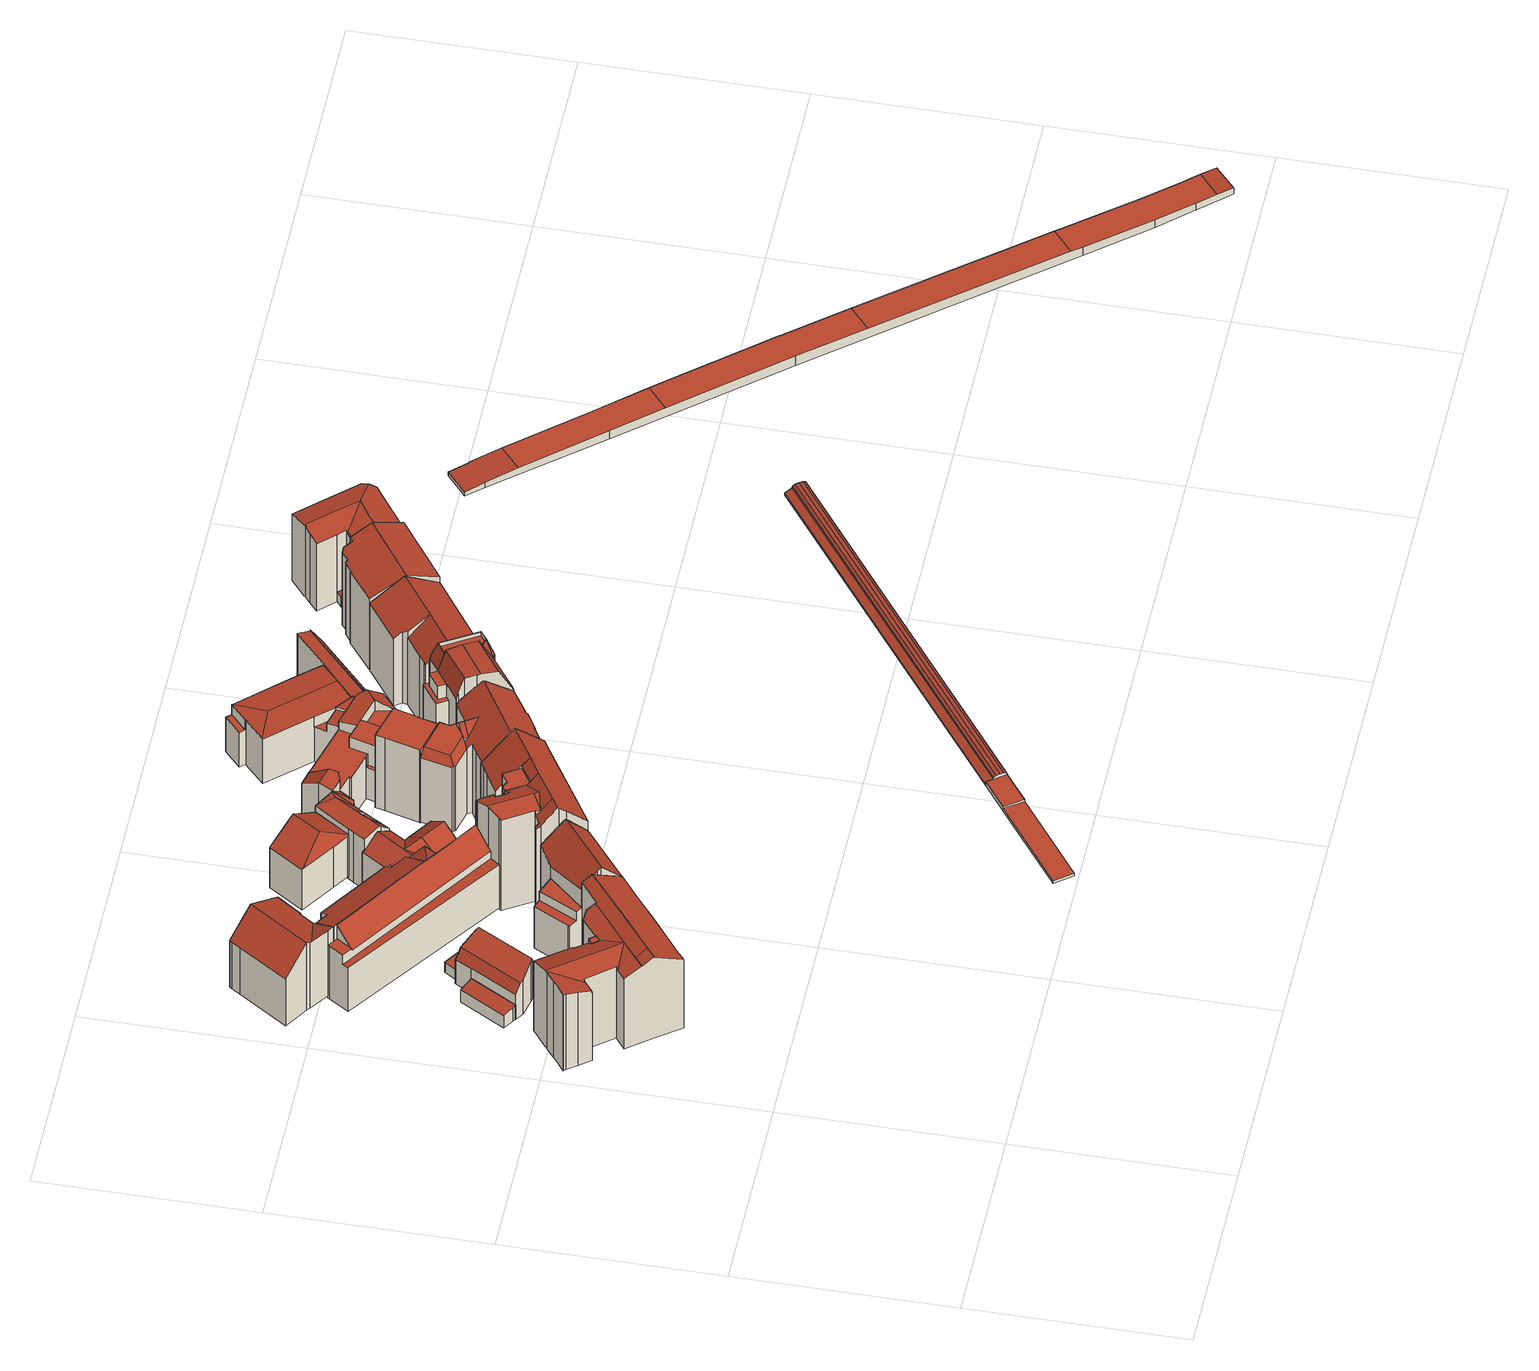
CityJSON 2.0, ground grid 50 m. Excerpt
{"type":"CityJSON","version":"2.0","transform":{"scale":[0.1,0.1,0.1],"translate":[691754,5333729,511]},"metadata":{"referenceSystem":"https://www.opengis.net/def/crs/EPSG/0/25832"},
"CityObjects":{
"building1":{"type":"Building","attributes":{"Gemeindeschluessel":"09162000","HoeheDach":"539.090","HoeheGrund":"514.840","Methode":"2000","NiedrigsteTraufeDesGebaeudes":"535.159","Geometrietyp2DReferenz":"3000","function":"31001_1000","roofType":"2100","measuredHeight":24.25,"storeysAboveGround":5},"geometry":[{"type":"MultiSurface","lod":"2","boundaries":[[[0,1,2,3,4,5,6]],[[7,8,9,10,11,12,13,14,15,16,17,18]],[[19,20,21,22,23,24,25,26,27,28]],[[29,30,31,32,33,34]],[[35,36,37,38,39,20,19,40,41,42,43]],[[44,45,46,47,30,29,34,48,49,50,51,52,23,22,21]],[[53,54,55,56]],[[57,58,53,56,38,37,59]],[[60,61,62,7,18,63,64,65,66,67]],[[54,68,39,55]],[[2,69,70,71,72,3]],[[66,73,74,75,76,77,78,67]],[[79,48,34,33]],[[80,0,6,81,82,83,47,46]],[[84,85,86,51,50,49]],[[62,87,88,89,90,11,10,9,8,7]],[[18,17,16,15,14,91,92,93,94,63]],[[76,75,95,96]],[[59,37,36,97]],[[97,36,35,98]],[[99,40,19,28]],[[91,14,13,100,101,71,70]],[[43,42,41,40,99,102,103,104]],[[84,49,48,79]],[[30,47,83,82,105,106,107,31]],[[63,94,108,64]],[[55,39,38,56]],[[52,51,86,109,24,23]],[[89,88,87,62,61,60,67,78,77,76,96,110,58,57,59,97,98,104,103,102,99,28,27,26,25,24,109,86,85,84,79,33,32,31,107,106,105,111,5,4,3,72,71,101,100,112,90]],[[100,13,12,112]],[[98,35,43,104]],[[64,108,113,114,1,0,80,46,115,65]],[[65,115,46,74,73,66]],[[68,95,75,74,46,45,44,21,20,39]],[[111,81,6,5]],[[94,93,92,91,70,69,2,1,114,113,108]],[[112,12,11,90]],[[58,110,96,95,68,54,53]],[[105,82,81,111]]],"semantics":{"surfaces":[{"type":"WallSurface"},{"type":"RoofSurface"},{"type":"GroundSurface"}],"values":[0,1,0,0,1,1,1,0,0,0,0,0,0,1,0,0,0,0,0,0,0,0,0,0,0,1,0,0,2,0,0,0,1,1,0,1,0,0,0]}}]},
"building2":{"type":"Building","attributes":{"Gemeindeschluessel":"09162000","HoeheDach":"536.092","HoeheGrund":"515.206","Methode":"2000","NiedrigsteTraufeDesGebaeudes":"536.092","Geometrietyp2DReferenz":"3000","function":"51009_1610","roofType":"1000","measuredHeight":20.89},"geometry":[{"type":"MultiSurface","lod":"2","boundaries":[[[116,117,118,119]],[[120,116,119,121]],[[122,118,117,123]],[[121,122,123,120]],[[119,118,122,121]],[[120,123,117,116]]],"semantics":{"surfaces":[{"type":"WallSurface"},{"type":"GroundSurface"},{"type":"RoofSurface"}],"values":[0,1,2,0,0,0]}}]},
"building3":{"type":"Building","attributes":{"Gemeindeschluessel":"09162000","HoeheDach":"519.572","HoeheGrund":"515.280","Methode":"1000","NiedrigsteTraufeDesGebaeudes":"518.824","Geometrietyp2DReferenz":"3000","function":"31001_2000","roofType":"2100","measuredHeight":4.29},"geometry":[{"type":"MultiSurface","lod":"2","boundaries":[[[124,125,126,127,128,129]],[[130,131,129,128,127,132,133,134,135]],[[136,135,134,137]],[[138,132,127,126]],[[125,124,139,140,136,137,141,138,126]],[[139,131,130,140]],[[133,132,138,141,137,134]],[[124,129,131,139]],[[140,130,135,136]]],"semantics":{"surfaces":[{"type":"WallSurface"},{"type":"RoofSurface"},{"type":"GroundSurface"}],"values":[0,1,0,0,2,0,0,0,0]}}]},
"building4":{"type":"Building","attributes":{"Gemeindeschluessel":"09162000","HoeheDach":"527.230","HoeheGrund":"515.180","Methode":"2000","NiedrigsteTraufeDesGebaeudes":"522.482","Geometrietyp2DReferenz":"3000","function":"31001_9998","roofType":"2100","measuredHeight":12.05,"storeysAboveGround":2},"geometry":[{"type":"MultiSurface","lod":"2","boundaries":[[[142,143,144,145,146,147]],[[144,148,149,150,151,152,145]],[[153,151,150,154]],[[155,149,148,156]],[[147,146,157,158]],[[155,156,143,142,147,158,159,160,161,153,154]],[[151,153,161,160,162,152]],[[159,163,162,160]],[[145,152,162,163,157,146]],[[158,157,163,159]],[[156,148,144,143]],[[154,150,149,155]]],"semantics":{"surfaces":[{"type":"WallSurface"},{"type":"RoofSurface"},{"type":"GroundSurface"}],"values":[0,1,0,0,0,2,0,0,1,0,0,0]}}]},
"building5":{"type":"Building","attributes":{"Gemeindeschluessel":"09162000","HoeheDach":"535.200","HoeheGrund":"515.232","Methode":"2000","NiedrigsteTraufeDesGebaeudes":"528.974","Geometrietyp2DReferenz":"3000","function":"31001_1000","roofType":"3100","measuredHeight":19.97,"storeysAboveGround":4},"geometry":[{"type":"MultiSurface","lod":"2","boundaries":[[[164,165,166,167]],[[167,166,168,169]],[[170,171,172,173]],[[170,173,174,175,176,177,178,179,180,181,164,167,169,182]],[[169,168,183,182]],[[184,172,171,185,186]],[[175,187,188,176]],[[179,189,190,180]],[[175,174,184,186,187]],[[178,191,189,179]],[[181,192,165,164]],[[177,193,191,178]],[[185,171,170,182,183]],[[185,183,168,166,165,192,194,188,187,186]],[[176,188,193,177]],[[194,190,189,191,193,188]],[[173,172,184,174]],[[181,180,190,194,192]]],"semantics":{"surfaces":[{"type":"WallSurface"},{"type":"GroundSurface"},{"type":"RoofSurface"}],"values":[0,0,0,1,0,2,0,0,0,0,0,0,0,2,0,2,0,0]}}]},
"building6":{"type":"Building","attributes":{"Gemeindeschluessel":"09162000","HoeheDach":"518.355","HoeheGrund":"515.350","Methode":"2000","NiedrigsteTraufeDesGebaeudes":"516.986","Geometrietyp2DReferenz":"3000","function":"51009_1610","roofType":"1000","measuredHeight":3},"geometry":[{"type":"MultiSurface","lod":"2","boundaries":[[[195,196,197,198]],[[199,200,201,202]],[[203,204,205,206,207,208,209,210,211]],[[198,197,212,200,199]],[[196,206,205,204,197]],[[195,198,199,202,210,209,208,207]],[[204,203,212,197]],[[195,207,206,196]],[[200,212,203,211,201]],[[202,201,211,210]]],"semantics":{"surfaces":[{"type":"WallSurface"},{"type":"RoofSurface"},{"type":"GroundSurface"}],"values":[0,0,0,0,1,2,0,0,1,0]}}]},
"building7":{"type":"Building","attributes":{"Gemeindeschluessel":"09162000","HoeheDach":"530.110","HoeheGrund":"515.130","Methode":"2000","NiedrigsteTraufeDesGebaeudes":"527.507","Geometrietyp2DReferenz":"3000","function":"31001_1000","roofType":"1000","measuredHeight":14.98,"storeysAboveGround":5},"geometry":[{"type":"MultiSurface","lod":"2","boundaries":[[[213,214,215,216,217,218,219]],[[220,221,222,223,218,217,216]],[[224,213,219,225,226]],[[221,220,227,228,224,226,222]],[[227,215,214,228]],[[222,226,225,223]],[[224,228,214,213]],[[216,215,227,220]],[[223,225,219,218]]],"semantics":{"surfaces":[{"type":"WallSurface"},{"type":"GroundSurface"},{"type":"RoofSurface"}],"values":[0,1,2,0,2,0,0,0,0]}}]},
"building8":{"type":"Building","attributes":{"Gemeindeschluessel":"09162000","HoeheDach":"534.582","HoeheGrund":"514.705","Methode":"2000","NiedrigsteTraufeDesGebaeudes":"527.589","Geometrietyp2DReferenz":"3000","function":"31001_1000","roofType":"2100","measuredHeight":19.88,"storeysAboveGround":5},"geometry":[{"type":"MultiSurface","lod":"2","boundaries":[[[229,230,231,232]],[[229,233,234,235,236,230]],[[232,231,237,238]],[[239,240,241,242,243,244]],[[245,246,247,248,233,229,232,238,249,250,251]],[[252,240,239,253]],[[254,243,242]],[[252,253,246,245]],[[247,246,253,239,244,255]],[[241,256,257,258,237,231,230,236,254,242]],[[247,255,259,248]],[[248,259,234,233]],[[250,257,256,251]],[[249,258,257,250]],[[240,252,245,251,256,241]],[[238,237,258,249]],[[243,254,235,234,259,255,244]],[[254,236,235]]],"semantics":{"surfaces":[{"type":"WallSurface"},{"type":"GroundSurface"},{"type":"RoofSurface"}],"values":[0,0,0,0,1,2,0,0,0,2,0,0,0,0,0,0,2,0]}}]},
"building9":{"type":"Building","attributes":{"Gemeindeschluessel":"09162000","HoeheDach":"534.627","HoeheGrund":"515.340","Methode":"2000","NiedrigsteTraufeDesGebaeudes":"531.401","Geometrietyp2DReferenz":"3000","function":"31001_1000","roofType":"2100","measuredHeight":19.29,"storeysAboveGround":5},"geometry":[{"type":"MultiSurface","lod":"2","boundaries":[[[260,261,262,263]],[[264,265,266,267]],[[263,262,230,268]],[[268,230,269,270]],[[271,272,273,274]],[[267,266,272,271]],[[230,262,261,275,273,272,266,265,269]],[[276,275,261,260]],[[270,264,267,271,274,276,260,263,268]],[[274,273,275,276]],[[270,269,265,264]]],"semantics":{"surfaces":[{"type":"WallSurface"},{"type":"RoofSurface"},{"type":"GroundSurface"}],"values":[0,0,0,0,0,0,1,0,2,0,0]}}]},
"building10":{"type":"Building","attributes":{"Gemeindeschluessel":"09162000","HoeheDach":"540.060","HoeheGrund":"515.076","Methode":"2000","NiedrigsteTraufeDesGebaeudes":"533.504","Geometrietyp2DReferenz":"3000","function":"31001_1000","roofType":"3100","measuredHeight":24.98,"storeysAboveGround":7},"geometry":[{"type":"MultiSurface","lod":"2","boundaries":[[[216,277,278,279]],[[216,220,280,277]],[[220,281,282,280]],[[283,284,282,281]],[[283,285,286,287,284]],[[288,279,278,289]],[[290,291,292,293]],[[283,281,220,216,279,288,290,293,285]],[[293,292,286,285]],[[282,284,287,294,289,278,277,280]],[[286,292,291,294,287]],[[290,288,289,294,291]]],"semantics":{"surfaces":[{"type":"WallSurface"},{"type":"GroundSurface"},{"type":"RoofSurface"}],"values":[0,0,0,0,0,0,0,1,0,2,2,0]}}]},
"building11":{"type":"Building","attributes":{"Gemeindeschluessel":"09162000","HoeheDach":"534.555","HoeheGrund":"514.461","Methode":"2000","NiedrigsteTraufeDesGebaeudes":"525.404","Geometrietyp2DReferenz":"3000","function":"31001_1000","roofType":"3100","measuredHeight":20.09,"storeysAboveGround":3},"geometry":[{"type":"MultiSurface","lod":"2","boundaries":[[[295,296,297,298]],[[299,300,301,302,296]],[[303,304,305,306]],[[307,308,309,310,311,312]],[[306,305,313,314]],[[315,316,317,318]],[[319,320,321,322]],[[323,301,300,324]],[[325,326,327,298,297,328]],[[329,322,321,310,309]],[[319,330,331,332,320]],[[319,322,329,326,325,323,324,333,334,315,318,335,336,337,338,303,306,314,339,330]],[[321,320,332,311,310]],[[318,317,340,335]],[[336,341,342,337]],[[337,342,343,338]],[[333,324,300,299,344,345]],[[311,346,347,312]],[[334,348,316,315]],[[313,349,339,314]],[[332,331,346,311]],[[335,340,341,336]],[[333,345,348,334]],[[350,308,307]],[[351,343,342,341,340,317,316,348,345,344,352]],[[299,296,295,352,344]],[[328,297,296,302]],[[323,325,328,302,301]],[[303,338,343,351,304]],[[313,305,304,351,352,295,298,327,350,307,312,347,349]],[[326,329,309,308,350,327]],[[330,339,349,347,346,331]]],"semantics":{"surfaces":[{"type":"WallSurface"},{"type":"RoofSurface"},{"type":"GroundSurface"}],"values":[0,1,0,1,0,0,0,0,0,0,0,2,1,0,0,0,0,1,0,0,1,0,0,0,1,0,1,0,0,1,0,0]}}]},
"building12":{"type":"Building","attributes":{"Gemeindeschluessel":"09162000","HoeheDach":"532.130","HoeheGrund":"515.283","Methode":"2000","NiedrigsteTraufeDesGebaeudes":"527.230","Geometrietyp2DReferenz":"3000","function":"31001_1000","roofType":"3200","measuredHeight":16.85,"storeysAboveGround":4},"geometry":[{"type":"MultiSurface","lod":"2","boundaries":[[[353,354,355,356,357]],[[358,359,360,361]],[[356,362,363,364,365,357]],[[366,367,364,363,368]],[[358,361,354,353,369,367,366]],[[355,360,359,370,362,356]],[[353,357,365,369]],[[370,368,363,362]],[[358,366,368,370,359]],[[361,360,355,354]],[[369,365,364,367]]],"semantics":{"surfaces":[{"type":"WallSurface"},{"type":"RoofSurface"},{"type":"GroundSurface"}],"values":[0,0,1,0,2,1,0,1,0,0,0]}}]},
"building13":{"type":"Building","attributes":{"Gemeindeschluessel":"09162000","HoeheDach":"544.130","HoeheGrund":"514.400","Methode":"1000","NiedrigsteTraufeDesGebaeudes":"536.446","Geometrietyp2DReferenz":"3000","function":"31001_1000","roofType":"3100","measuredHeight":29.73,"storeysAboveGround":7},"geometry":[{"type":"MultiSurface","lod":"2","boundaries":[[[371,372,373,374,375]],[[376,377,378,379,380,381,382,372,371,383,384,385,386,387,388,389,390,391,392,393,394,395,396,397,398,399,400,401,402,403,404,405,406,407,408]],[[409,410,411,412,413,414,415,416,417,418,419]],[[404,410,409,405]],[[420,421,422,423]],[[388,424,425,389]],[[413,426,427,428]],[[389,425,429,390]],[[384,430,431,385]],[[380,432,433,381]],[[414,423,422,434,435,415]],[[394,436,437,395]],[[438,439,426]],[[378,440,441,379]],[[398,442,443,399]],[[406,419,418,407]],[[383,444,430,384]],[[445,446,428,427]],[[447,391,390,429,421,420]],[[395,437,448,396]],[[399,443,449,400]],[[371,375,444,383]],[[386,450,451,387]],[[380,379,441,452,453,432]],[[385,431,450,386]],[[400,449,454,401]],[[414,446,445,423]],[[393,455,436,394]],[[397,396,448,439,438,456]],[[377,457,440,378]],[[403,402,458,412,411]],[[435,452,441,440,457,459,416,415]],[[381,433,460,382]],[[376,459,457,377]],[[407,418,417,408]],[[420,423,445,427,426,439,448,437,436,455,461,447]],[[397,456,442,398]],[[413,412,458,454,449,443,442,456,438,426]],[[401,454,458,402]],[[382,460,373,372]],[[405,409,419,406]],[[462,434,422,421,429,425,424,451,450,431,430,444,375,374]],[[432,453,435,462,374,373,460,433]],[[403,411,410,404]],[[414,413,428,446]],[[434,462,435]],[[376,408,417,416,459]],[[435,453,452]],[[392,461,455,393]],[[387,451,424,388]],[[391,447,461,392]]],"semantics":{"surfaces":[{"type":"WallSurface"},{"type":"GroundSurface"},{"type":"RoofSurface"}],"values":[0,1,2,0,0,0,0,0,0,0,2,0,0,0,0,0,0,0,0,0,0,0,0,0,0,0,0,0,0,0,0,2,0,0,0,2,0,2,0,0,0,2,2,0,2,2,0,0,0,0,0]}}]},
"building14":{"type":"Building","attributes":{"Gemeindeschluessel":"09162000","HoeheDach":"535.800","HoeheGrund":"514.748","Methode":"2000","NiedrigsteTraufeDesGebaeudes":"533.868","Geometrietyp2DReferenz":"3000","function":"31001_9998","roofType":"1000","measuredHeight":21.05,"storeysAboveGround":5},"geometry":[{"type":"MultiSurface","lod":"2","boundaries":[[[463,464,465,466]],[[467,468,464,463]],[[469,470,471,472]],[[473,474,475,476,477,478,469,472,467,463,466]],[[475,479,480,476]],[[481,477,476,480]],[[482,474,473,483]],[[482,483,484,485,479]],[[481,480,479,485,486,487]],[[477,481,487,478]],[[475,474,482,479]],[[469,478,487,486,470]],[[473,466,465,484,483]],[[472,471,468,467]],[[484,465,464,468,471,470,486,485]]],"semantics":{"surfaces":[{"type":"WallSurface"},{"type":"GroundSurface"},{"type":"RoofSurface"}],"values":[0,0,0,1,0,0,0,2,2,0,0,0,0,0,2]}}]},
"building15":{"type":"Building","attributes":{"Gemeindeschluessel":"09162000","HoeheDach":"540.860","HoeheGrund":"514.676","Methode":"2000","NiedrigsteTraufeDesGebaeudes":"534.034","Geometrietyp2DReferenz":"3000","function":"31001_9998","roofType":"3100","measuredHeight":26.18,"storeysAboveGround":6},"geometry":[{"type":"MultiSurface","lod":"2","boundaries":[[[488,489,490,491]],[[492,493,494,495]],[[496,497,498,499]],[[489,500,501,502,492,495,503,504,505,506,507,508,509,510,511,496,499,512,513,514,515,516,517,518,490]],[[488,491,519,520,521,522,494,493,523,524]],[[525,526,527,528,529]],[[530,528,527,531,532]],[[503,495,494,522,533]],[[514,534,535,515]],[[521,535,534,536,537,498,497,538,539,525,529,530,540,541,542,543,533,522]],[[504,543,542,505]],[[517,520,519,518]],[[524,501,500,489,488]],[[499,498,537,512]],[[513,536,534,514]],[[507,506,541,540,532,531]],[[510,509,539,538]],[[525,539,509,508,526]],[[530,532,540]],[[505,542,541,506]],[[503,533,543,504]],[[520,517,516,515,535,521]],[[529,528,530]],[[538,497,496,511,510]],[[512,537,536,513]],[[501,524,523,502]],[[493,492,502,523]],[[508,507,531,527,526]],[[518,519,491,490]]],"semantics":{"surfaces":[{"type":"WallSurface"},{"type":"GroundSurface"},{"type":"RoofSurface"}],"values":[0,0,0,1,2,2,2,0,0,2,0,0,0,0,0,0,0,0,0,0,0,0,2,0,0,0,0,0,0]}}]},
"building16":{"type":"Building","attributes":{"Gemeindeschluessel":"09162000","HoeheDach":"543.000","HoeheGrund":"514.370","Methode":"1000","NiedrigsteTraufeDesGebaeudes":"517.549","Geometrietyp2DReferenz":"3000","function":"31001_1000","roofType":"1000","measuredHeight":28.63,"storeysAboveGround":8},"geometry":[{"type":"MultiSurface","lod":"2","boundaries":[[[544,545,546,547,548,549,550]],[[551,552,553,554,555,556,557]],[[547,546,558,559]],[[560,561,562,563,564,565,566,567,568,569,570]],[[571,572,573,574,575,576]],[[577,578,579,580]],[[581,582,583,584,585,586,587]],[[588,589,590,591,592,593,594]],[[595,596,597,598]],[[599,600,601,602,603,604]],[[605,606,560,570,553,552,607]],[[608,609,610,611]],[[612,613,579,614,615,616,617]],[[618,619,596,595]],[[620,621,622,623]],[[624,625,626,627]],[[628,629,630]],[[631,578,577]],[[571,632,633,634,572]],[[546,635,636,558]],[[637,638,639,640,641,642,643]],[[644,645,646,647]],[[648,550,649,650]],[[576,575,651,652,653,654]],[[594,593,655,656]],[[657,658,659,660,661,662,663]],[[664,665,587,586,666,667,668,669]],[[670,671,672,580,579,613,612]],[[673,674,675,676]],[[646,677,678,562,679,647]],[[680,681,625,624]],[[682,683,681,680]],[[684,685,686,687]],[[631,581,587,665,664,578]],[[688,689,690,691,607,552,551]],[[548,547,559,692,693,694,695,696,697]],[[628,698,699,700,629]],[[701,697,696,702]],[[703,704,705,706]],[[707,592,708,709]],[[710,711,712,713]],[[714,715,716,717]],[[564,615,614,565]],[[718,632,571,576,708]],[[688,551,557,719]],[[566,720,721,722,723,724,567]],[[559,558,636,692]],[[725,726,601,600]],[[652,727,728,729,730,731,732,733,653]],[[706,705,609,608]],[[734,735,704,703]],[[716,715,642,641,736,737,738,646,645,739,740,741]],[[742,743,744,745,746,747,748,749,750,751,752]],[[660,753,754,755,756,757,758,759,699,698,628,760,761,661]],[[718,708,762]],[[579,578,664,669,763,764,765,721,720,614]],[[709,708,576,766]],[[767,765,764,768]],[[769,591,590,770]],[[771,772,699,759]],[[773,597,596,619,774,757,756,755]],[[633,632,718,775]],[[774,776,758,757]],[[777,741,740,778]],[[695,694,779,780,733,732,781]],[[699,744,743,700]],[[782,739,645,644]],[[676,675,783,784]],[[549,548,697,701]],[[785,773,755,754]],[[630,629,786,787]],[[788,789,790,791]],[[771,776,774,619,618,792,793,794,795,772]],[[791,790,796,797]],[[798,654,799,800]],[[801,631,672,671]],[[738,737,736,802,670,612,617,803,677,646]],[[626,625,681,683,804,805,806,635,546,545,544]],[[663,662,726,725]],[[569,568,567,807,555,554]],[[650,649,639,638]],[[808,809,789,788]],[[639,649,550,549,701,702,781,732,731,810,811,583,582,801,671,670,802,640],[783,675,674,812,813,814,796,790,789,809,815,610,609,705,704,735]],[[816,561,560,606]],[[634,633,775,817,769,770,818,819,820,710,713,821,682,680,624,627,648,650,638,637,643,714,717,777,778,782,644,647,679,816,606,605,607,691,690,794,793,792,618,595,598,822,658,657,663,725,600,599,604,823,684,687,824,751,750,749,748,747,825,826,620,623,724,723,722,767,768,827,668,667,666,586,585,584,828,829,730,729,728,727,830,831],[791,797,832,833,834,673,676,784,734,703,706,608,611,835,808,788]],[[702,696,695,781]],[[746,719,557,556,621,620,826,825,747]],[[712,711,656,655,805,804]],[[823,836,685,684]],[[643,642,715,714]],[[837,563,562,678]],[[803,837,678,677]],[[582,581,631,801]],[[784,783,735,734]],[[574,573,831]],[[785,659,658,822,598,597,773]],[[631,577,580,672]],[[722,721,765,767]],[[827,763,669,668]],[[817,775,718,762,591,769]],[[787,786,838,839]],[[727,652,651,830]],[[772,795,745,744,699]],[[840,841,707,709,766,798,800]],[[832,814,813,833]],[[602,786,629,700,742,752,842,686,685,836,603]],[[584,583,811,828]],[[611,610,815,835]],[[700,743,742]],[[604,603,836,823]],[[807,567,724,623,622]],[[770,590,589,818]],[[821,713,712,804,683,682]],[[575,574,831,830,651]],[[829,810,731,730]],[[820,819,818,588,594,656,711,710]],[[601,726,662,661,761,838,786,602]],[[828,811,810,829]],[[589,588,818]],[[831,573,572,634]],[[776,771,759,758]],[[627,626,544,550,648]],[[687,686,842,824]],[[690,689,795,794]],[[569,554,553,570]],[[797,796,814,832]],[[833,813,812,834]],[[839,761,760,628,630,787]],[[799,654,653,733,780,779]],[[679,562,561,816]],[[617,616,615,564,563,837,803]],[[835,815,809,808]],[[834,812,674,673]],[[591,762,708,592]],[[795,689,688,719,746,745]],[[692,636,635,693]],[[717,716,741,777]],[[555,807,622,621,556]],[[802,736,641,640]],[[766,576,654,798]],[[655,593,592,707,841,840,800,799,779,694,693,635,806,805]],[[768,764,763,827]],[[659,785,754,753,660]],[[565,614,720,566]],[[778,740,739,782]],[[839,838,761]],[[824,842,752,751]]],"semantics":{"surfaces":[{"type":"WallSurface"},{"type":"RoofSurface"},{"type":"GroundSurface"}],"values":[0,1,0,1,1,0,0,1,0,0,0,0,1,0,0,0,0,0,0,1,0,0,0,1,1,0,0,0,0,0,0,0,0,1,0,1,1,0,0,0,0,0,0,1,0,0,0,0,0,0,0,1,0,0,1,1,0,0,0,0,1,0,0,0,0,1,0,0,0,0,0,0,0,0,0,0,0,1,0,0,0,0,1,0,2,0,0,1,0,0,0,1,0,0,0,0,1,0,0,0,0,0,1,1,0,1,0,0,1,0,0,0,0,0,0,0,1,0,0,0,1,0,0,0,0,0,0,1,1,0,0,0,0,1,1,0,0,1,0,0,0,0,1,0,0,0,0]}}]},
"building17":{"type":"Building","attributes":{"Gemeindeschluessel":"09162000","HoeheDach":"528.926","HoeheGrund":"514.379","Methode":"2000","NiedrigsteTraufeDesGebaeudes":"524.630","Geometrietyp2DReferenz":"3000","function":"31001_9998","roofType":"3200","measuredHeight":14.55,"storeysAboveGround":4},"geometry":[{"type":"MultiSurface","lod":"2","boundaries":[[[843,844,845,846,847,848]],[[849,850,851]],[[852,853,854,855]],[[856,857,858,859,860,861]],[[847,846,862,863]],[[864,865,866,867,851,850,868]],[[857,856,768,865,864,869,844,843,870,852,855,871]],[[843,848,872,870]],[[868,873,859,858,874,875,876,877]],[[856,861,878,768]],[[855,854,879,871]],[[880,881,867,866]],[[875,882,862,846,845,876]],[[857,871,879,874,858]],[[873,883,860,859]],[[852,870,872,863,862,882,853]],[[851,867,881,849]],[[849,881,873,868,850]],[[880,884,883,873,881]],[[864,868,877,869]],[[844,869,877,876,845]],[[874,879,854,853,882,875]],[[847,863,872,848]],[[878,861,860,883,884]],[[865,768,878,884,880,866]]],"semantics":{"surfaces":[{"type":"WallSurface"},{"type":"RoofSurface"},{"type":"GroundSurface"}],"values":[0,1,0,0,0,0,2,0,1,0,0,1,1,0,0,0,0,0,0,0,0,1,1,1,0]}}]},
"building18":{"type":"Building","attributes":{"Gemeindeschluessel":"09162000","HoeheDach":"513.550","HoeheGrund":"511.340","Methode":"2000","NiedrigsteTraufeDesGebaeudes":"511.834","Geometrietyp2DReferenz":"3000","function":"53009_2050","roofType":"3900","measuredHeight":2.21},"geometry":[{"type":"MultiSurface","lod":"2","boundaries":[[[885,886,887,888,889,890,891,892,893,894]],[[893,892,895,896]],[[897,898,885,894,899,900,901,902]],[[903,904,905]],[[906,891,890,907]],[[901,908,909,902]],[[910,911,912,913]],[[910,913,909,908]],[[899,894,893,896,914,911,910,908,901,900]],[[907,890,889,915]],[[903,905,916,887,886]],[[915,889,888,917]],[[897,902,909,913,912,904,903,886,885,898]],[[905,914,896,895,906,907,915,917,916]],[[917,888,887,916]],[[905,904,912,911,914]],[[895,892,891,906]]],"semantics":{"surfaces":[{"type":"WallSurface"},{"type":"RoofSurface"},{"type":"GroundSurface"}],"values":[0,1,2,0,1,0,0,1,0,1,1,1,0,0,1,1,1]}}]},
"building19":{"type":"Building","attributes":{"Gemeindeschluessel":"09162000","HoeheDach":"528.040","HoeheGrund":"514.590","Methode":"2000","NiedrigsteTraufeDesGebaeudes":"521.971","Geometrietyp2DReferenz":"3000","function":"31001_9998","roofType":"2100","measuredHeight":13.45,"storeysAboveGround":2},"geometry":[{"type":"MultiSurface","lod":"2","boundaries":[[[918,919,920,921]],[[922,923,924,925]],[[926,927,928,929,930,931,932]],[[933,929,928,934]],[[935,936,937,938,939,940,924,923,941,942,858,920,919]],[[943,944,934,928,927,926]],[[945,946,943,926,932,938,937,936,947]],[[858,942,941,923,922,948,949,950]],[[951,947,936,935,919,918]],[[940,930,929,933,952,925,924]],[[921,920,858,950]],[[932,931,930,940,939,938]],[[944,943,946,945,947,951,918,921,950,949,948,922,925,952,933,934]]],"semantics":{"surfaces":[{"type":"WallSurface"},{"type":"RoofSurface"},{"type":"GroundSurface"}],"values":[0,0,1,0,1,0,0,0,0,0,0,0,2]}}]},
"building20":{"type":"Building","attributes":{"Gemeindeschluessel":"09162000","HoeheDach":"539.340","HoeheGrund":"514.459","Methode":"2000","NiedrigsteTraufeDesGebaeudes":"534.301","Geometrietyp2DReferenz":"3000","function":"31001_9998","roofType":"3100","measuredHeight":24.88,"storeysAboveGround":5},"geometry":[{"type":"MultiSurface","lod":"2","boundaries":[[[953,954,955,956,957,958,959,960,961,962,963,964,965,966,967,968,969,970,971,972,973]],[[965,974,975,966]],[[958,976,977,959]],[[960,978,979,961]],[[954,980,981,955]],[[955,981,982,956]],[[959,977,978,960]],[[967,983,984,968]],[[984,985,968]],[[986,987,988,989,990,991]],[[962,986,991,963]],[[962,961,979,987,986]],[[963,991,990,964]],[[968,985,992,969]],[[988,987,979]],[[969,992,993,970]],[[953,994,980,954]],[[957,995,976,958]],[[966,975,983,967]],[[971,996,997,972]],[[956,982,995,957]],[[972,997,998,973]],[[965,964,990,989,974]],[[970,993,996,971]],[[982,981,980,994,999,988,979,978,977,976,995]],[[953,973,998,999,994]],[[998,997,996,993,992,985,984,983,975,974,989,988,999]]],"semantics":{"surfaces":[{"type":"GroundSurface"},{"type":"WallSurface"},{"type":"RoofSurface"}],"values":[0,1,1,1,1,1,1,1,1,2,1,1,1,1,1,1,1,1,1,1,1,1,1,1,2,1,2]}}]},
"building21":{"type":"Building","attributes":{"Gemeindeschluessel":"09162000","HoeheDach":"539.327","HoeheGrund":"514.401","Methode":"2000","NiedrigsteTraufeDesGebaeudes":"535.472","Geometrietyp2DReferenz":"3000","function":"31001_1000","roofType":"3100","measuredHeight":24.93,"storeysAboveGround":5},"geometry":[{"type":"MultiSurface","lod":"2","boundaries":[[[1000,1001,1002,1003]],[[1004,1005,1006,1007]],[[1008,1009,1010,1011]],[[1007,1006,1012,1013]],[[1003,1002,1014,1015]],[[1016,1017,1018,1019,1020]],[[1021,1015,1014,1022,1023]],[[1016,1020,1024,1025]],[[1026,1023,1022,1019,1018]],[[1027,1028,1029,1030]],[[1019,1022,1014,1002,1001,1010,1009,1012,1006,1005,1029,1028,1024,1020]],[[1018,1017,1031,1026]],[[1011,1010,1001,1000]],[[1013,1012,1009,1008]],[[1025,1024,1028,1027]],[[1026,1031,1021,1023]],[[1017,1016,1025,1027,1030,1004,1007,1013,1008,1011,1000,1003,1015,1021,1031]],[[1030,1029,1005,1004]]],"semantics":{"surfaces":[{"type":"WallSurface"},{"type":"RoofSurface"},{"type":"GroundSurface"}],"values":[0,0,0,0,0,0,0,0,1,0,1,0,0,0,0,0,2,0]}}]},
"building22":{"type":"Building","attributes":{"Gemeindeschluessel":"09162000","HoeheDach":"517.180","HoeheGrund":"514.450","Methode":"1000","NiedrigsteTraufeDesGebaeudes":"517.180","Geometrietyp2DReferenz":"3000","function":"31001_2000","roofType":"1000","measuredHeight":2.73},"geometry":[{"type":"MultiSurface","lod":"2","boundaries":[[[1032,1033,1034,1035]],[[1036,1037,1038,1039,1034,1033]],[[1040,1041,1037,1036,1033,1032]],[[1042,1041,1040,1032,1035,1043]],[[1041,1042,1043,1039,1038,1037]],[[1035,1034,1039,1043]]],"semantics":{"surfaces":[{"type":"WallSurface"},{"type":"RoofSurface"},{"type":"GroundSurface"}],"values":[0,1,0,2,0,0]}}]},
"building23":{"type":"Building","attributes":{"Gemeindeschluessel":"09162000","HoeheDach":"535.647","HoeheGrund":"514.410","Methode":"2000","NiedrigsteTraufeDesGebaeudes":"534.178","Geometrietyp2DReferenz":"3000","function":"31001_9998","roofType":"3100","measuredHeight":21.24,"storeysAboveGround":5},"geometry":[{"type":"MultiSurface","lod":"2","boundaries":[[[1044,1015,1045,1046,1047,1003]],[[1031,1048,1049,1050,1051,1052]],[[1053,1031,1052,1054,1055,1021]],[[1021,1055,1045,1015]],[[1056,1057,1058,1043,1059,1041]],[[1060,1061,1062,1063]],[[1043,1058,1064,1035]],[[1035,1064,1065,1066]],[[1066,1065,1061,1060]],[[1046,1067,1057,1056,1047]],[[1068,1049,1048,1031,1053,1021,1015,1044,1003,1041,1059,1043,1035,1066,1060,1063,1069,1070,1071,1072]],[[1064,1058,1057,1067,1073,1074,1075,1062,1061,1065]],[[1050,1049,1068,1072,1076,1077]],[[1045,1055,1054,1078,1073,1067,1046]],[[1052,1051,1050,1077,1073,1078,1054]],[[1074,1073,1077,1076,1079,1080,1075]],[[1003,1047,1056,1041]],[[1062,1075,1080,1070,1069,1063]],[[1079,1076,1072,1071,1070,1080]]],"semantics":{"surfaces":[{"type":"WallSurface"},{"type":"RoofSurface"},{"type":"GroundSurface"}],"values":[0,0,0,0,0,0,0,0,0,1,2,1,0,1,1,1,0,0,0]}}]},
"building24":{"type":"Building","attributes":{"Gemeindeschluessel":"09162000","HoeheDach":"517.540","HoeheGrund":"509.940","Methode":"2000","NiedrigsteTraufeDesGebaeudes":"515.740","Geometrietyp2DReferenz":"3000","function":"53001_1800","roofType":"3900","measuredHeight":7.6},"geometry":[{"type":"MultiSurface","lod":"2","boundaries":[[[1081,1082,1083,1084]],[[1085,1086,1087,1088,1089]],[[1090,1091,1092,1093]],[[1094,1095,1096,1097]],[[1098,1099,1100,1101]],[[1102,1103,1104,1105,1106,1107]],[[1108,1109,1110,1111,1112,1113]],[[1089,1088,1114,1115,1083,1082,1116]],[[1102,1107,1091,1090]],[[1084,1083,1115,1117]],[[1118,1119,1094,1097,1120]],[[1118,1100,1099,1109,1108,1086,1085,1121,1081,1084,1117,1122,1123,1103,1102,1090,1093,1124,1119]],[[1099,1098,1110,1109]],[[1122,1117,1115,1114,1125]],[[1085,1089,1116,1121]],[[1123,1122,1125,1126,1127]],[[1123,1127,1104,1103]],[[1111,1106,1105,1112]],[[1124,1093,1092,1096,1095]],[[1113,1112,1105,1104,1127,1126,1128]],[[1086,1108,1113,1128,1087]],[[1124,1095,1094,1119]],[[1087,1128,1126,1125,1114,1088]],[[1118,1120,1101,1100]],[[1101,1120,1097,1096,1092,1091,1107,1106,1111,1110,1098]],[[1121,1116,1082,1081]]],"semantics":{"surfaces":[{"type":"WallSurface"},{"type":"RoofSurface"},{"type":"GroundSurface"}],"values":[0,0,0,1,0,0,0,1,0,0,0,2,0,0,0,0,0,1,0,1,0,0,1,0,1,0]}}]}
},
"vertices":[
[284,937,265],[284,937,264],[286,935,265],[286,935,38],[284,937,38],[271,954,38],[271,954,255],[178,727,242],[201,746,242],[283,810,242],[346,861,242],[397,901,242],[366,941,269],[361,948,273],[354,957,279],[303,916,279],[240,866,279],[159,801,279],[136,782,279],[63,999,264],[68,1002,264],[68,1003,265],[109,1035,246],[110,1036,245],[110,1036,38],[109,1035,38],[68,1003,38],[68,1002,38],[63,999,38],[188,914,250],[191,911,250],[191,911,38],[188,914,38],[180,925,38],[180,925,250],[5,951,264],[9,946,262],[26,924,255],[45,899,246],[68,917,246],[41,981,264],[34,975,264],[28,970,264],[4,952,264],[109,950,265],[156,889,265],[182,856,265],[195,914,248],[182,935,247],[163,960,247],[165,962,246],[166,963,245],[151,983,245],[46,898,242],[69,917,242],[68,917,242],[45,899,242],[45,899,38],[46,898,38],[26,924,38],[118,805,38],[136,782,38],[178,727,38],[136,782,281],[118,805,264],[118,805,265],[93,838,246],[93,838,38],[69,917,246],[287,936,265],[339,977,266],[339,977,38],[287,936,38],[116,856,246],[117,856,246],[122,861,249],[122,861,38],[117,856,38],[116,856,38],[182,935,38],[223,888,265],[248,956,248],[203,920,248],[200,918,248],[163,960,38],[165,962,38],[166,963,38],[201,746,38],[283,810,38],[346,861,38],[397,901,38],[354,957,281],[303,916,281],[240,866,281],[159,801,281],[74,921,248],[74,921,38],[9,946,38],[5,951,38],[41,981,38],[361,948,38],[354,957,38],[34,975,38],[28,970,38],[4,952,38],[203,920,38],[200,918,38],[195,914,38],[141,823,264],[151,983,38],[69,917,38],[248,956,38],[366,941,38],[182,856,264],[223,888,264],[141,823,265],
[192,934,42],[192,934,251],[203,920,251],[203,920,42],[180,925,42],[191,911,42],[191,911,251],[180,925,251],
[131,1079,43],[190,1183,43],[191,1186,43],[191,1186,86],[190,1183,86],[131,1079,86],[125,1083,84],[129,1080,85],[184,1189,84],[164,1201,79],[160,1203,78],[101,1099,78],[101,1099,43],[160,1203,43],[184,1189,43],[129,1080,43],[125,1083,43],[164,1201,43],
[144,1070,42],[150,1066,42],[150,1066,143],[144,1070,140],[131,1079,115],[131,1079,42],[192,1057,160],[198,1056,162],[269,1185,162],[264,1189,160],[225,1215,140],[264,1189,42],[269,1185,42],[198,1056,42],[192,1057,42],[191,1186,115],[191,1186,42],[212,1224,42],[218,1219,42],[225,1215,42],[218,1219,127],[212,1224,115],
[232,1605,42],[232,1605,204],[218,1585,204],[218,1585,42],[196,1553,204],[196,1553,42],[167,1515,42],[167,1515,210],[139,1472,237],[139,1472,42],[125,1482,42],[81,1512,42],[75,1517,42],[20,1552,42],[95,1665,42],[108,1685,42],[112,1690,42],[235,1611,42],[194,1555,42],[194,1555,205],[125,1482,236],[172,1523,205],[86,1509,236],[81,1512,238],[75,1517,242],[108,1685,180],[112,1690,180],[95,1665,180],[235,1611,204],[20,1552,180],[167,1655,242],
[320,1152,44],[320,1152,63],[269,1185,63],[269,1185,44],[264,1189,44],[264,1189,74],[218,1219,74],[218,1219,44],[290,1219,74],[290,1219,60],[321,1199,60],[341,1186,60],[341,1186,44],[321,1199,44],[290,1219,44],[240,1252,44],[240,1252,74],[269,1185,74],
[369,1074,165],[369,1074,191],[412,1058,191],[412,1058,41],[369,1074,41],[350,1081,41],[350,1081,165],[339,977,41],[324,985,41],[305,996,41],[307,1000,41],[324,985,165],[307,1000,165],[305,996,165],[339,977,191],[324,985,191],
[368,1321,37],[368,1321,236],[398,1300,235],[398,1300,37],[139,1472,37],[139,1472,194],[148,1467,194],[148,1467,235],[439,1273,235],[439,1273,37],[100,1445,168],[470,1198,168],[470,1198,188],[123,1430,188],[123,1430,194],[100,1445,194],[456,1177,37],[92,1431,37],[122,1477,37],[125,1482,37],[496,1235,37],[492,1230,37],[474,1204,37],[456,1177,166],[92,1431,167],[126,1434,194],[122,1477,194],[474,1204,195],[492,1230,229],[496,1235,235],[125,1482,194],
[398,1367,43],[398,1367,211],[371,1326,234],[371,1326,43],[167,1515,43],[167,1515,212],[196,1496,212],[196,1496,43],[368,1321,43],[139,1472,236],[139,1472,43],[206,1512,43],[206,1512,204],[369,1405,204],[369,1405,43],[361,1391,211],[361,1391,43],
[412,1058,225],[465,1090,233],[465,1090,41],[339,977,244],[361,948,41],[361,948,281],[366,941,41],[366,941,290],[397,901,41],[397,901,241],[367,940,291],[487,1054,41],[487,1054,276],[495,1040,41],[495,1040,289],[519,999,241],[519,999,41],[494,1042,291],
[443,1335,166],[443,1335,206],[414,1290,206],[414,1290,166],[397,1365,206],[371,1326,232],[368,1321,235],[375,1316,236],[501,1441,35],[501,1441,172],[524,1427,154],[524,1427,35],[462,1322,150],[470,1317,150],[470,1318,150],[471,1317,150],[493,1351,179],[450,1379,179],[527,1424,151],[527,1424,35],[415,1411,35],[415,1411,149],[454,1470,149],[454,1470,35],[549,1313,35],[549,1313,178],[528,1283,152],[528,1283,35],[368,1321,35],[371,1326,35],[398,1300,35],[439,1273,35],[439,1273,145],[398,1300,218],[470,1318,35],[573,1346,35],[573,1346,150],[549,1313,179],[398,1367,35],[423,1405,35],[455,1471,35],[456,1469,35],[459,1468,35],[459,1467,35],[506,1391,35],[455,1471,149],[456,1469,150],[459,1468,152],[459,1467,152],[397,1365,155],[398,1367,155],[515,1384,150],[506,1390,150],[423,1405,155],[506,1391,151],[470,1317,144],[493,1446,179],[427,1346,179],
[366,1583,43],[444,1532,43],[444,1532,163],[367,1582,163],[366,1583,162],[484,1506,43],[484,1506,164],[481,1508,164],[481,1508,43],[438,1559,211],[479,1624,211],[465,1633,200],[418,1663,163],[536,1587,43],[465,1633,43],[536,1587,167],[418,1663,43],[484,1507,167],
[492,1230,34],[474,1204,34],[474,1204,314],[477,1208,316],[492,1230,308],[465,1090,34],[460,1098,34],[468,1102,34],[472,1094,34],[493,1108,34],[453,1172,34],[456,1177,34],[496,1235,34],[508,1227,34],[524,1203,34],[516,1197,34],[528,1176,34],[536,1170,34],[536,1175,34],[538,1180,34],[542,1183,34],[546,1186,34],[551,1187,34],[556,1186,34],[560,1184,34],[564,1181,34],[591,1198,34],[584,1209,34],[628,1236,34],[648,1248,34],[660,1256,34],[665,1249,34],[736,1134,34],[723,1127,34],[696,1110,34],[519,999,34],[495,1040,34],[487,1054,34],[696,1110,270],[723,1127,270],[736,1134,269],[701,1191,331],[622,1142,331],[580,1116,331],[512,1073,331],[485,1057,331],[487,1054,328],[495,1040,314],[519,999,269],[540,1181,305],[540,1181,303],[566,1139,303],[567,1137,305],[536,1170,306],[536,1175,305],[609,1165,305],[612,1159,305],[612,1159,310],[538,1180,304],[508,1227,304],[524,1203,304],[493,1108,304],[453,1172,303],[538,1107,316],[498,1096,303],[556,1186,305],[560,1184,305],[589,1196,268],[589,1196,305],[468,1102,282],[472,1094,291],[584,1209,254],[628,1236,255],[496,1235,306],[570,1132,305],[570,1132,310],[542,1183,305],[564,1181,305],[648,1248,255],[516,1197,307],[528,1176,307],[492,1107,291],[492,1107,303],[660,1256,255],[551,1187,305],[591,1198,268],[460,1098,281],[665,1249,263],[465,1090,290],[456,1177,305],[546,1186,305],[532,1118,316],
[773,1332,38],[773,1332,248],[747,1315,248],[747,1315,38],[765,1343,38],[765,1343,248],[763,1368,38],[763,1368,248],[770,1366,248],[770,1366,38],[719,1298,38],[666,1311,38],[662,1315,38],[659,1318,38],[676,1389,38],[677,1389,38],[662,1315,233],[659,1318,229],[676,1389,229],[666,1311,229],[719,1298,229],[738,1310,248],[677,1324,248],[692,1385,248],[677,1389,230],
[832,1189,246],[832,1189,37],[830,1192,37],[830,1192,249],[790,1167,37],[790,1167,249],[736,1134,249],[736,1134,37],[829,1341,37],[829,1341,248],[831,1338,252],[831,1338,37],[822,1183,37],[802,1171,37],[791,1165,37],[665,1249,37],[707,1276,37],[726,1287,37],[719,1298,37],[747,1315,37],[773,1332,37],[784,1314,37],[826,1339,37],[828,1340,37],[833,1339,37],[840,1327,37],[854,1302,37],[853,1301,37],[874,1259,37],[890,1230,37],[888,1229,37],[888,1229,249],[890,1230,249],[859,1289,299],[701,1191,299],[791,1165,247],[802,1171,247],[783,1316,246],[773,1332,246],[757,1322,268],[763,1312,268],[781,1284,268],[744,1300,240],[747,1315,253],[738,1309,240],[665,1249,241],[854,1302,287],[853,1301,287],[840,1327,263],[833,1339,251],[826,1339,248],[784,1314,248],[738,1309,230],[719,1298,230],[726,1287,241],[707,1276,241],
[829,1342,263],[860,1364,263],[869,1371,263],[869,1371,225],[860,1364,225],[860,1364,68],[829,1342,68],[615,1551,190],[615,1552,190],[617,1551,190],[641,1560,190],[646,1580,190],[600,1592,190],[582,1560,190],[859,1387,263],[859,1387,225],[660,1539,159],[659,1535,159],[727,1516,159],[735,1514,159],[747,1556,159],[784,1546,159],[795,1588,159],[656,1625,159],[646,1580,159],[641,1560,159],[617,1551,159],[1010,1306,254],[1010,1315,265],[1014,1319,254],[1014,1319,256],[1014,1319,257],[1001,1322,301],[866,1524,159],[866,1524,190],[802,1541,190],[802,1541,159],[918,1516,159],[918,1516,68],[944,1430,68],[944,1430,34],[918,1516,34],[918,1517,34],[918,1517,160],[890,1230,254],[890,1230,253],[896,1233,253],[974,1290,253],[961,1311,301],[956,1318,317],[874,1259,317],[567,1475,34],[567,1475,96],[562,1467,96],[562,1467,34],[499,1442,34],[501,1441,34],[501,1441,187],[499,1442,190],[459,1467,184],[459,1467,34],[617,1551,34],[660,1539,34],[615,1552,34],[823,1396,34],[823,1396,68],[837,1398,68],[837,1398,34],[784,1471,190],[791,1499,190],[784,1546,190],[747,1556,190],[735,1514,190],[728,1486,190],[578,1492,34],[578,1492,96],[601,1594,34],[601,1594,189],[622,1634,160],[622,1634,34],[831,1338,34],[831,1338,277],[829,1341,265],[829,1341,34],[560,1484,159],[535,1501,190],[535,1501,159],[874,1477,159],[1010,1306,252],[1010,1306,34],[1010,1315,34],[905,1396,263],[894,1412,263],[775,1413,34],[785,1410,34],[785,1410,68],[775,1413,68],[775,1413,250],[774,1413,250],[774,1413,34],[704,1492,34],[704,1492,250],[719,1488,250],[719,1488,34],[829,1342,34],[806,1381,68],[806,1381,34],[970,1392,251],[957,1410,259],[950,1419,264],[949,1404,301],[936,1349,320],[857,1293,320],[526,1429,34],[537,1426,34],[537,1426,65],[526,1429,65],[526,1429,159],[525,1429,160],[525,1429,34],[897,1545,186],[918,1518,160],[918,1518,34],[897,1545,34],[896,1547,34],[896,1547,186],[784,1471,68],[791,1499,68],[791,1499,159],[801,1460,34],[801,1460,68],[792,1449,68],[792,1449,34],[719,1488,126],[727,1516,126],[727,1516,34],[833,1339,34],[833,1339,276],[840,1327,34],[840,1327,317],[477,1495,34],[477,1495,184],[484,1506,184],[484,1506,34],[615,1551,160],[612,1546,160],[612,1546,34],[615,1551,34],[894,1412,225],[905,1396,225],[908,1393,225],[916,1399,225],[897,1426,225],[844,1388,225],[564,1491,159],[578,1513,159],[565,1550,190],[844,1388,68],[897,1426,68],[798,1409,34],[798,1409,68],[809,1400,68],[809,1400,34],[961,1311,289],[980,1307,301],[980,1307,289],[853,1301,34],[853,1301,319],[854,1302,319],[854,1302,34],[773,1409,34],[773,1409,250],[763,1368,250],[763,1368,34],[986,1289,253],[582,1560,189],[795,1588,184],[796,1588,184],[796,1588,34],[795,1588,34],[656,1625,34],[524,1427,34],[524,1427,160],[957,1410,34],[950,1419,34],[948,1422,34],[947,1423,34],[947,1423,68],[948,1422,68],[948,1422,251],[790,1421,34],[790,1421,68],[790,1469,250],[784,1471,250],[728,1486,250],[699,1470,250],[678,1391,250],[677,1389,250],[538,1587,185],[581,1560,190],[581,1559,190],[582,1559,190],[582,1559,189],[582,1559,34],[581,1559,34],[581,1560,34],[538,1587,34],[537,1588,34],[537,1588,185],[536,1444,65],[549,1466,65],[549,1466,96],[560,1484,96],[564,1491,96],[564,1491,126],[578,1513,126],[549,1466,159],[536,1444,159],[975,1290,253],[884,1562,185],[873,1567,184],[799,1587,184],[1001,1322,289],[799,1587,34],[873,1567,34],[974,1290,34],[896,1233,34],[594,1517,126],[594,1517,159],[562,1466,96],[578,1493,96],[986,1289,34],[578,1493,126],[677,1389,34],[678,1391,34],[908,1393,251],[916,1399,251],[916,1399,68],[699,1470,34],[788,1435,68],[788,1435,34],[562,1466,65],[518,1474,190],[518,1474,159],[862,1431,34],[862,1431,68],[860,1445,68],[860,1445,34],[578,1493,34],[594,1517,34],[594,1518,34],[594,1518,159],[852,1458,68],[852,1458,34],[949,1404,289],[916,1381,301],[916,1381,289],[874,1477,68],[790,1469,68],[728,1486,126],[840,1326,317],[916,1381,317],[908,1393,274],[656,1625,160],[858,1417,34],[858,1417,68],[949,1424,68],[945,1430,68],[813,1468,68],[827,1470,68],[841,1466,68],[849,1406,68],[659,1535,34],[975,1290,34],[890,1230,34],[874,1259,34],[857,1293,34],[840,1326,34],[562,1466,34],[459,1468,34],[536,1587,34],[582,1560,34],[600,1592,34],[884,1562,34],[945,1430,34],[949,1424,34],[970,1392,34],[1014,1319,34],[841,1466,34],[827,1470,34],[813,1468,34],[849,1406,34],[459,1468,184],[735,1514,126],[527,1450,169],[527,1450,159],[936,1349,289],[956,1318,289],[536,1587,185],
[768,1797,34],[779,1785,34],[779,1785,166],[779,1786,166],[779,1786,136],[768,1797,136],[851,1605,136],[815,1644,136],[808,1616,136],[917,1717,34],[917,1717,166],[969,1658,166],[969,1658,34],[877,1571,34],[925,1614,34],[925,1614,170],[880,1573,166],[880,1573,179],[877,1571,179],[819,1822,166],[819,1822,136],[815,1644,34],[799,1586,34],[799,1586,164],[808,1616,160],[815,1644,166],[729,1738,34],[809,1833,34],[972,1656,34],[809,1833,136],[851,1605,166],[926,1615,170],[810,1742,170],[731,1740,166],[729,1738,166],[873,1567,178],[972,1656,166],[845,1574,164],[851,1605,160],[820,1821,166],[851,1605,169],[845,1574,169],
[1816,827,3],[1816,827,8],[1826,814,16],[1827,812,21],[1831,807,24],[1836,800,25],[1841,793,24],[1845,788,21],[1846,787,17],[1846,787,3],[1072,206,21],[1073,205,17],[953,177,3],[1069,264,3],[1099,224,3],[983,137,3],[814,10,3],[784,50,3],[1043,245,8],[1043,245,16],[1052,232,16],[1068,211,24],[1063,218,25],[814,10,11],[784,50,11],[1006,154,11],[1006,154,16],[976,194,16],[976,194,11],[1073,205,16],[1058,225,24],[1053,231,16],[1054,230,21],
[873,1567,36],[873,1567,170],[877,1570,170],[877,1570,36],[1048,1725,36],[1048,1725,169],[1051,1727,169],[1051,1727,36],[918,1517,110],[922,1520,110],[1095,1680,110],[1081,1695,144],[1074,1703,161],[901,1543,161],[899,1542,161],[1081,1695,36],[1095,1680,36],[882,1563,167],[884,1562,167],[890,1554,164],[899,1542,158],[901,1543,158],[1074,1703,158],[972,1656,170],[934,1622,170],[918,1517,36],[922,1520,36],[890,1554,36],[899,1542,36],[884,1562,36],[972,1656,36],[934,1622,36],[925,1614,36],[882,1563,36],[1074,1703,36],
[970,1392,35],[957,1410,35],[947,1423,35],[949,1424,35],[945,1430,35],[947,1431,35],[952,1435,35],[971,1449,35],[1018,1483,35],[1021,1495,35],[1009,1511,35],[1105,1581,35],[1194,1448,35],[1043,1340,35],[1024,1326,35],[1022,1324,35],[1020,1322,35],[1020,1321,35],[1016,1319,35],[1015,1320,35],[1014,1319,35],[1194,1448,234],[1043,1340,234],[947,1431,234],[952,1435,234],[971,1449,234],[1018,1483,234],[957,1410,257],[947,1423,241],[949,1424,241],[1024,1326,234],[1022,1324,234],[1022,1324,233],[1021,1495,247],[1018,1483,252],[1047,1440,283],[1150,1515,283],[1105,1581,234],[1009,1511,234],[1020,1322,233],[1020,1321,233],[970,1392,278],[945,1430,234],[1016,1319,233],[1015,1320,234],[1014,1319,234],[973,1387,283],
[1263,1654,34],[1263,1654,261],[1270,1645,266],[1270,1645,34],[1205,1651,34],[1205,1651,247],[1208,1648,249],[1208,1648,34],[1241,1663,34],[1241,1663,252],[1253,1647,261],[1253,1647,34],[1228,1664,248],[1228,1664,34],[1288,1621,279],[1288,1621,34],[1105,1581,34],[1194,1448,34],[1194,1448,250],[1152,1511,283],[1105,1581,246],[1302,1602,34],[1294,1613,283],[1302,1602,277],[1177,1637,245],[1177,1637,34],[1339,1553,250],[1179,1635,34],[1179,1635,246],[1201,1651,246],[1201,1651,34],[1339,1553,34],
[1279,1676,34],[1279,1676,62],[1293,1688,62],[1293,1688,34],[1283,1670,62],[1291,1659,62],[1292,1660,62],[1309,1671,62],[1283,1670,34],[1291,1659,34],[1292,1660,34],[1309,1671,34],
[1272,1643,34],[1288,1621,239],[1272,1643,232],[1270,1645,232],[1382,1584,34],[1450,1633,34],[1450,1633,232],[1382,1584,232],[1339,1553,232],[1306,1597,34],[1306,1597,246],[1302,1602,245],[1291,1659,232],[1305,1669,232],[1309,1671,233],[1305,1669,34],[1279,1744,34],[1279,1744,240],[1295,1757,246],[1295,1757,34],[1293,1688,233],[1257,1725,233],[1257,1725,34],[1306,1667,232],[1452,1650,34],[1296,1759,34],[1337,1793,34],[1394,1731,34],[1454,1666,34],[1389,1657,246],[1351,1699,246],[1296,1759,246],[1454,1666,232],[1452,1650,235],[1344,1626,246],[1394,1731,232],[1337,1793,232],
[1704,1529,37],[1704,1529,47],[1737,1490,51],[1737,1490,37],[1684,1445,37],[1876,1216,37],[1876,1216,60],[1735,1384,56],[1684,1445,51],[2768,251,37],[2768,251,59],[2834,177,57],[2834,177,37],[2845,61,54],[2897,108,54],[2871,137,56],[2818,91,56],[2715,205,59],[2715,205,37],[2782,130,37],[2782,130,57],[2657,384,37],[2220,915,37],[2220,915,65],[2329,783,65],[2638,407,63],[2657,384,62],[2166,871,37],[2603,339,37],[2603,339,62],[2585,361,63],[2276,737,65],[2166,871,65],[1788,1430,56],[1738,1490,51],[1651,1483,47],[1738,1490,37],[2782,129,37],[2845,61,37],[2782,129,57],[1651,1483,37],[1929,1261,37],[2220,916,37],[2897,108,37],[1929,1261,60],[2017,1157,63],[2220,916,65],[1964,1111,63]
]}
